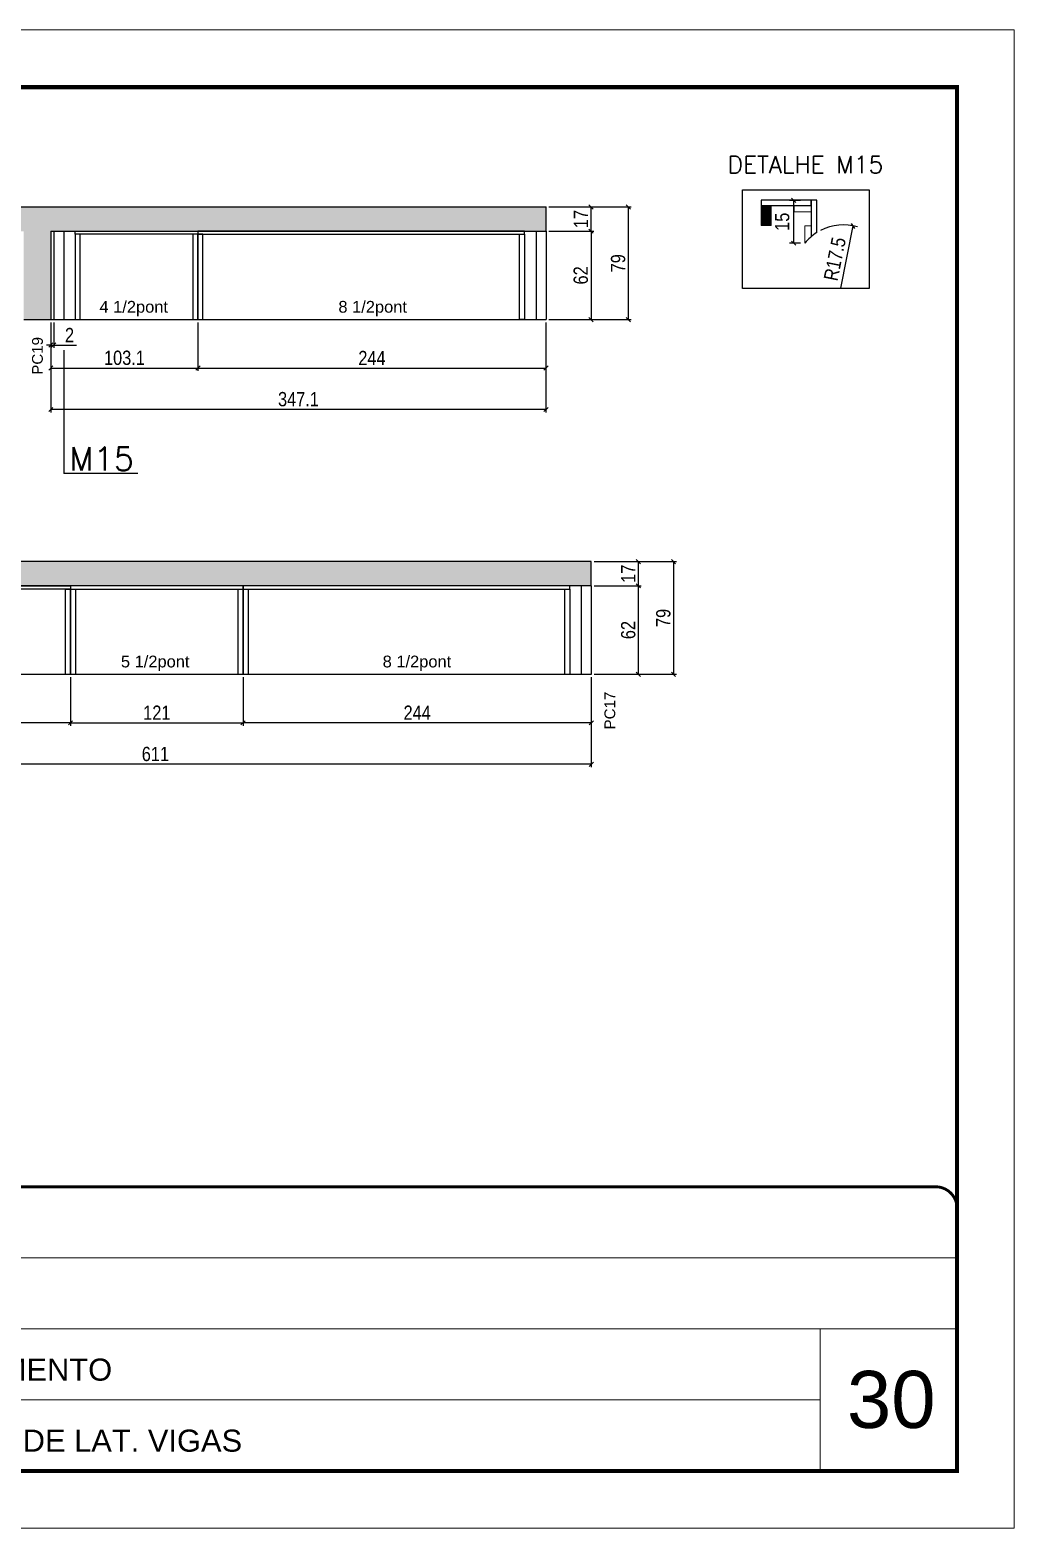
# Model space of a CAD drawing. Extents: x -3394 to 16474, y -5031 to 14397.
# Drawn here: x 6652 to 7342, y 5307 to 6357 of the extents above; entities that cross this region are included whole.
import ezdxf

# ---------------------------------------------------------------- set-up
doc = ezdxf.new("R2010")
doc.units = 0
doc.linetypes.add('CONTINUO', pattern=[0])
doc.linetypes.add('DASHED', pattern=[0.75, 0.5, -0.25])
doc.layers.get('0').update_dxf_attribs({"linetype": 'CONTINUOUS'})
doc.layers.get('Defpoints').update_dxf_attribs({"linetype": 'CONTINUOUS'})
for name, color, linetype in [('5', 5, 'CONTINUOUS'), ('COTA', 241, 'CONTINUOUS'), ('NOMENCLATURA', 7, 'CONTINUOUS'), ('Painéis', 200, 'CONTINUOUS'), ('PONTALETE', 7, 'CONTINUOUS'), ('SARR_2.2x7', 40, 'CONTINUOUS'), ('SARR_3.5x7', 81, 'CONTINUOUS')]:
    doc.layers.add(name, color=color, linetype=linetype)
for name, color, linetype, lineweight in [('CARIMBO', 255, 'CONTINUOUS', 9), ('Folhas', 255, 'CONTINUOUS', 9), ('Madeira', 126, 'CONTINUOUS', 18), ('Sarr 2.2x7', 40, 'CONTINUOUS', 9), ('SARRAFO DE PRESSAO', 251, 'DASHED', 9)]:
    doc.layers.add(name, color=color, linetype=linetype, lineweight=lineweight)
doc.styles.add('ARIAL', font='arial.ttf')
doc.styles.add('COTA TECNICA', font='techl___.ttf', dxfattribs={"height": 10})
doc.styles.get("Standard").update_dxf_attribs({"font": 'ROMANS.SHX'})
doc.dimstyles.new('PAINEL', dxfattribs={"dimtxt": 10, "dimasz": 3, "dimexe": 3, "dimexo": 3, "dimgap": 3, "dimtad": 1, "dimdec": 1, "dimzin": 12, "dimdsep": 46, "dimtxsty": 'COTA TECNICA', "dimblk1": 'OBLIQUE', "dimblk2": 'OBLIQUE', "dimsah": 1, "dimcen": 0.9, "dimclrd": 4, "dimclre": 4, "dimclrt": 240, "dimadec": 1, "dimazin": 3, "dimtfac": 1, "dimtdec": 1, "dimtmove": 0, "dimatfit": 3, "dimfxl": 1, "dimtolj": 1, "dimtzin": 12, "dimarcsym": 0})
pattern_1 = [(50, (0, 1148.575), (9.1092334, -0.796954), [0.9525, -10.4775]), (355, (0, 1148.575), (-1.762171, 9.552842), [0.762, -8.382029]), (100.45144, (0.759, 1148.509), (7.347062, 8.755888), [0.8095, -8.904512]), (46.1842, (0, 1151.115), (13.553952, -2.102116), [1.42875, -15.71625]), (96.63556, (1.13, 1150.94), (11.870207, 12.371306), [1.214251, -13.35678]), (351.18415, (0, 1151.115), (11.870207, 12.371306), [1.142998, -12.572987]), (21, (1.27, 1150.48), (7.5807196, -5.11326), [0.9525, -10.4775]), (326, (1.27, 1150.48), (3.090101, 9.209398), [0.762, -8.382]), (71.45144, (1.902, 1150.054), (10.670821, 4.096138), [0.8095, -8.904497]), (37.5, (0, 1148.575), (0.1544302, 4.227752), [0, -8.2804, 0, -8.509, 0, -8.41375]), (7.5, (0, 1148.575), (3.3409831, 5.0090287), [0, -4.8514, 0, -8.0899, 0, -3.20675]), (327.5, (-2.832, 1148.575), (6.7795298, -0.2864372), [0, -3.175, 0, -9.906, 0, -13.1445]), (317.5, (-4.102, 1148.575), (7.406459, 1.2713246), [0, -4.1275, 0, -6.5786, 0, -9.3345])]

# ---------------------------------------------------------------- blocks, each defined once
blk = doc.blocks.new('9999999999')
at = {"color": 30, "linetype": 'CONTINUO'}
for p, q in [((98564.6, 34379.6), (99584, 34379.6)), ((98564.6, 34329.8), (99488, 34329.8)), ((99584, 34329.8), (99488, 34329.8)), ((99488, 34329.8), (99488, 34230.2)), ((98564.6, 34280), (99488, 34280))]:
    blk.add_line(p, q, dxfattribs=at)
at = {"color": 30, "linetype": 'CONTINUO', "const_width": 2}
blk.add_lwpolyline([(99584, 34230.2), (99584, 34414.4, 0.414214), (99569, 34429.4), (98229, 34429.4, 0.414214), (98214, 34414.4), (98214, 34245.2, 0.414214), (98229, 34230.2), (99584, 34230.2)], format="xyb", dxfattribs=at)
at = {"layer": 'Folhas'}
blk.add_lwpolyline([(98139, 34190.2), (99624, 34190.2), (99624, 35240.2), (98139, 35240.2)], close=True, dxfattribs=at)
at = {"layer": 'Folhas', "color": 30, "const_width": 3}
blk.add_lwpolyline([(98214, 34230.2), (99584, 34230.2), (99584, 35200.2), (98214, 35200.2)], close=True, dxfattribs=at)
at = {"color": 7, "linetype": 'Continuous', "ltscale": 5, "style": 'ARIAL'}
for s, p in [('1° PAVIMENTO', (98837.7, 34293.5)), ('PAINÉIS DE LAT. VIGAS', (98837.7, 34243.7))]:
    blk.add_text(s, height=15.483, dxfattribs=at).set_placement(p)
blk = doc.blocks.new('_Oblique')
at = {"color": 0, "linetype": 'ByBlock', "lineweight": -2}
blk.add_line((-0.5, -0.5), (0.5, 0.5), dxfattribs=at)
blk = doc.blocks.new('*D921')
at = {"layer": 'COTA', "color": 4, "linetype": 'Continuous', "lineweight": -2, "transparency": 16777216}
for p, q in [((6667, 6151.5), (6667, 6117.5)), ((6770.1, 6151.5), (6770.1, 6117.5)), ((6667, 6119.5), (6770.1, 6119.5))]:
    blk.add_line(p, q, dxfattribs=at)
at = {"layer": 'Defpoints', "color": 0, "linetype": 'Continuous', "transparency": 16777216}
for p in [(6667, 6153.5), (6770.1, 6153.5), (6770.1, 6119.5)]:
    blk.add_point(p, dxfattribs=at)
at = {"layer": 'COTA', "color": 4, "linetype": 'Continuous', "lineweight": -2, "transparency": 16777216, "xscale": 3, "yscale": 3, "zscale": 3, "rotation": 180}
blk.add_blockref('_Oblique', (6667, 6119.5), dxfattribs=at)
at = {"layer": 'COTA', "color": 4, "linetype": 'Continuous', "lineweight": -2, "transparency": 16777216, "xscale": 3, "yscale": 3, "zscale": 3}
blk.add_blockref('_Oblique', (6770.1, 6119.5), dxfattribs=at)
at = {"layer": 'COTA', "color": 240, "linetype": 'Continuous', "transparency": 16777216, "insert": (6718.6, 6126.7), "char_height": 10, "attachment_point": 5, "style": 'COTA TECNICA'}
blk.add_mtext('\\A1;103.1', dxfattribs=at)
blk = doc.blocks.new('*D922')
at = {"layer": 'COTA', "color": 4, "linetype": 'Continuous', "lineweight": -2, "transparency": 16777216}
for p, q in [((6770.1, 6151.5), (6770.1, 6117.5)), ((7014.1, 6151.5), (7014.1, 6117.5)), ((6770.1, 6119.5), (7014.1, 6119.5))]:
    blk.add_line(p, q, dxfattribs=at)
at = {"layer": 'Defpoints', "color": 0, "linetype": 'Continuous', "transparency": 16777216}
for p in [(6770.1, 6153.5), (7014.1, 6153.5), (7014.1, 6119.5)]:
    blk.add_point(p, dxfattribs=at)
at = {"layer": 'COTA', "color": 4, "linetype": 'Continuous', "lineweight": -2, "transparency": 16777216, "xscale": 3, "yscale": 3, "zscale": 3, "rotation": 180}
blk.add_blockref('_Oblique', (6770.1, 6119.5), dxfattribs=at)
at = {"layer": 'COTA', "color": 4, "linetype": 'Continuous', "lineweight": -2, "transparency": 16777216, "xscale": 3, "yscale": 3, "zscale": 3}
blk.add_blockref('_Oblique', (7014.1, 6119.5), dxfattribs=at)
at = {"layer": 'COTA', "color": 240, "linetype": 'Continuous', "transparency": 16777216, "insert": (6892.1, 6126.6), "char_height": 10, "attachment_point": 5, "style": 'COTA TECNICA'}
blk.add_mtext('\\A1;244', dxfattribs=at)
blk = doc.blocks.new('*D924')
at = {"layer": 'COTA', "color": 4, "linetype": 'Continuous', "lineweight": -2, "transparency": 16777216}
for p, q in [((7016.1, 6215.5), (7047.7, 6215.5)), ((7045.7, 6215.5), (7045.7, 6153.5)), ((7016.1, 6153.5), (7047.7, 6153.5))]:
    blk.add_line(p, q, dxfattribs=at)
at = {"layer": 'Defpoints', "color": 0, "linetype": 'Continuous', "transparency": 16777216}
for p in [(7014.1, 6215.5), (7014.1, 6153.5), (7045.7, 6153.5)]:
    blk.add_point(p, dxfattribs=at)
at = {"layer": 'COTA', "color": 4, "linetype": 'Continuous', "lineweight": -2, "transparency": 16777216, "xscale": 3, "yscale": 3, "zscale": 3}
for p, rotation in [((7045.7, 6215.5), 90), ((7045.7, 6153.5), 270)]:
    blk.add_blockref('_Oblique', p, dxfattribs=dict(at, rotation=rotation))
at = {"layer": 'COTA', "color": 240, "linetype": 'Continuous', "transparency": 16777216, "insert": (7038.5, 6184.5), "char_height": 10, "attachment_point": 5, "rotation": 90, "style": 'COTA TECNICA'}
blk.add_mtext('\\A1;62', dxfattribs=at)
blk = doc.blocks.new('*D925')
at = {"layer": 'COTA', "color": 4, "linetype": 'Continuous', "lineweight": -2, "transparency": 16777216}
for p, q in [((7016.1, 6232.5), (7047.7, 6232.5)), ((7045.7, 6215.5), (7045.7, 6232.5)), ((7016.1, 6215.5), (7047.7, 6215.5))]:
    blk.add_line(p, q, dxfattribs=at)
at = {"layer": 'Defpoints', "color": 0, "linetype": 'Continuous', "transparency": 16777216}
for p in [(7014.1, 6232.5), (7045.7, 6232.5), (7014.1, 6215.5)]:
    blk.add_point(p, dxfattribs=at)
at = {"layer": 'COTA', "color": 4, "linetype": 'Continuous', "lineweight": -2, "transparency": 16777216, "xscale": 3, "yscale": 3, "zscale": 3}
for p, rotation in [((7045.7, 6232.5), 90), ((7045.7, 6215.5), 270)]:
    blk.add_blockref('_Oblique', p, dxfattribs=dict(at, rotation=rotation))
at = {"layer": 'COTA', "color": 240, "linetype": 'Continuous', "transparency": 16777216, "insert": (7038.6, 6224), "char_height": 10, "attachment_point": 5, "rotation": 90, "style": 'COTA TECNICA'}
blk.add_mtext('\\A1;17', dxfattribs=at)
blk = doc.blocks.new('*D926')
at = {"layer": 'COTA', "color": 4, "linetype": 'Continuous', "lineweight": -2, "transparency": 16777216}
for p, q in [((7016.1, 6232.5), (7073.8, 6232.5)), ((7071.8, 6232.5), (7071.8, 6153.5)), ((7016.1, 6153.5), (7073.8, 6153.5))]:
    blk.add_line(p, q, dxfattribs=at)
at = {"layer": 'Defpoints', "color": 0, "linetype": 'Continuous', "transparency": 16777216}
for p in [(7014.1, 6232.5), (7014.1, 6153.5), (7071.8, 6153.5)]:
    blk.add_point(p, dxfattribs=at)
at = {"layer": 'COTA', "color": 4, "linetype": 'Continuous', "lineweight": -2, "transparency": 16777216, "xscale": 3, "yscale": 3, "zscale": 3}
for p, rotation in [((7071.8, 6232.5), 90), ((7071.8, 6153.5), 270)]:
    blk.add_blockref('_Oblique', p, dxfattribs=dict(at, rotation=rotation))
at = {"layer": 'COTA', "color": 240, "linetype": 'Continuous', "transparency": 16777216, "insert": (7064.7, 6193), "char_height": 10, "attachment_point": 5, "rotation": 90, "style": 'COTA TECNICA'}
blk.add_mtext('\\A1;79', dxfattribs=at)
blk = doc.blocks.new('*D936')
at = {"layer": 'COTA', "color": 4, "linetype": 'Continuous', "lineweight": -2, "transparency": 16777216}
for p, q in [((6801.8, 5902.9), (6801.8, 5868.9)), ((7045.8, 5902.9), (7045.8, 5868.9)), ((7045.8, 5870.9), (6801.8, 5870.9))]:
    blk.add_line(p, q, dxfattribs=at)
at = {"layer": 'Defpoints', "color": 0, "linetype": 'Continuous', "transparency": 16777216}
for p in [(6801.8, 5904.9), (7045.8, 5904.9), (6801.8, 5870.9)]:
    blk.add_point(p, dxfattribs=at)
at = {"layer": 'COTA', "color": 4, "linetype": 'Continuous', "lineweight": -2, "transparency": 16777216, "xscale": 3, "yscale": 3, "zscale": 3, "rotation": 180}
blk.add_blockref('_Oblique', (6801.8, 5870.9), dxfattribs=at)
at = {"layer": 'COTA', "color": 4, "linetype": 'Continuous', "lineweight": -2, "transparency": 16777216, "xscale": 3, "yscale": 3, "zscale": 3}
blk.add_blockref('_Oblique', (7045.8, 5870.9), dxfattribs=at)
at = {"layer": 'COTA', "color": 240, "linetype": 'Continuous', "transparency": 16777216, "insert": (6923.8, 5878), "char_height": 10, "attachment_point": 5, "style": 'COTA TECNICA'}
blk.add_mtext('\\A1;244', dxfattribs=at)
blk = doc.blocks.new('*D937')
at = {"layer": 'COTA', "color": 4, "linetype": 'Continuous', "lineweight": -2, "transparency": 16777216}
for p, q in [((6434.8, 5902.9), (6434.8, 5868.9)), ((6680.8, 5902.9), (6680.8, 5868.9)), ((6680.8, 5870.9), (6434.8, 5870.9))]:
    blk.add_line(p, q, dxfattribs=at)
at = {"layer": 'Defpoints', "color": 0, "linetype": 'Continuous', "transparency": 16777216}
for p in [(6434.8, 5904.9), (6680.8, 5904.9), (6434.8, 5870.9)]:
    blk.add_point(p, dxfattribs=at)
at = {"layer": 'COTA', "color": 4, "linetype": 'Continuous', "lineweight": -2, "transparency": 16777216, "xscale": 3, "yscale": 3, "zscale": 3, "rotation": 180}
blk.add_blockref('_Oblique', (6434.8, 5870.9), dxfattribs=at)
at = {"layer": 'COTA', "color": 4, "linetype": 'Continuous', "lineweight": -2, "transparency": 16777216, "xscale": 3, "yscale": 3, "zscale": 3}
blk.add_blockref('_Oblique', (6680.8, 5870.9), dxfattribs=at)
at = {"layer": 'COTA', "color": 240, "linetype": 'Continuous', "transparency": 16777216, "insert": (6557.8, 5878), "char_height": 10, "attachment_point": 5, "style": 'COTA TECNICA'}
blk.add_mtext('\\A1;246', dxfattribs=at)
blk = doc.blocks.new('*D938')
at = {"layer": 'COTA', "color": 4, "linetype": 'Continuous', "lineweight": -2, "transparency": 16777216}
for p, q in [((6434.8, 5902.9), (6434.8, 5839.9)), ((7045.8, 5902.9), (7045.8, 5839.9)), ((7045.8, 5841.9), (6434.8, 5841.9))]:
    blk.add_line(p, q, dxfattribs=at)
at = {"layer": 'Defpoints', "color": 0, "linetype": 'Continuous', "transparency": 16777216}
for p in [(6434.8, 5904.9), (7045.8, 5904.9), (6434.8, 5841.9)]:
    blk.add_point(p, dxfattribs=at)
at = {"layer": 'COTA', "color": 4, "linetype": 'Continuous', "lineweight": -2, "transparency": 16777216, "xscale": 3, "yscale": 3, "zscale": 3, "rotation": 180}
blk.add_blockref('_Oblique', (6434.8, 5841.9), dxfattribs=at)
at = {"layer": 'COTA', "color": 4, "linetype": 'Continuous', "lineweight": -2, "transparency": 16777216, "xscale": 3, "yscale": 3, "zscale": 3}
blk.add_blockref('_Oblique', (7045.8, 5841.9), dxfattribs=at)
at = {"layer": 'COTA', "color": 240, "linetype": 'Continuous', "transparency": 16777216, "insert": (6740.3, 5849), "char_height": 10, "attachment_point": 5, "style": 'COTA TECNICA'}
blk.add_mtext('\\A1;611', dxfattribs=at)
blk = doc.blocks.new('*D939')
at = {"layer": 'COTA', "color": 4, "linetype": 'Continuous', "lineweight": -2, "transparency": 16777216}
for p, q in [((7047.8, 5966.9), (7080.9, 5966.9)), ((7078.9, 5904.9), (7078.9, 5966.9)), ((7047.8, 5904.9), (7080.9, 5904.9))]:
    blk.add_line(p, q, dxfattribs=at)
at = {"layer": 'Defpoints', "color": 0, "linetype": 'Continuous', "transparency": 16777216}
for p in [(7045.8, 5966.9), (7078.9, 5966.9), (7045.8, 5904.9)]:
    blk.add_point(p, dxfattribs=at)
at = {"layer": 'COTA', "color": 4, "linetype": 'Continuous', "lineweight": -2, "transparency": 16777216, "xscale": 3, "yscale": 3, "zscale": 3}
for p, rotation in [((7078.9, 5966.9), 90), ((7078.9, 5904.9), 270)]:
    blk.add_blockref('_Oblique', p, dxfattribs=dict(at, rotation=rotation))
at = {"layer": 'COTA', "color": 240, "linetype": 'Continuous', "transparency": 16777216, "insert": (7071.8, 5935.9), "char_height": 10, "attachment_point": 5, "rotation": 90, "style": 'COTA TECNICA'}
blk.add_mtext('\\A1;62', dxfattribs=at)
blk = doc.blocks.new('*D940')
at = {"layer": 'COTA', "color": 4, "linetype": 'Continuous', "lineweight": -2, "transparency": 16777216}
for p, q in [((7047.8, 5983.9), (7080.9, 5983.9)), ((7078.9, 5966.9), (7078.9, 5983.9)), ((7047.8, 5966.9), (7080.9, 5966.9))]:
    blk.add_line(p, q, dxfattribs=at)
at = {"layer": 'Defpoints', "color": 0, "linetype": 'Continuous', "transparency": 16777216}
for p in [(7045.8, 5983.9), (7078.9, 5983.9), (7045.8, 5966.9)]:
    blk.add_point(p, dxfattribs=at)
at = {"layer": 'COTA', "color": 4, "linetype": 'Continuous', "lineweight": -2, "transparency": 16777216, "xscale": 3, "yscale": 3, "zscale": 3}
for p, rotation in [((7078.9, 5983.9), 90), ((7078.9, 5966.9), 270)]:
    blk.add_blockref('_Oblique', p, dxfattribs=dict(at, rotation=rotation))
at = {"layer": 'COTA', "color": 240, "linetype": 'Continuous', "transparency": 16777216, "insert": (7071.8, 5975.4), "char_height": 10, "attachment_point": 5, "rotation": 90, "style": 'COTA TECNICA'}
blk.add_mtext('\\A1;17', dxfattribs=at)
blk = doc.blocks.new('*D941')
at = {"layer": 'COTA', "color": 4, "linetype": 'Continuous', "lineweight": -2, "transparency": 16777216}
for p, q in [((7047.8, 5983.9), (7105.5, 5983.9)), ((7103.5, 5983.9), (7103.5, 5904.9)), ((7047.8, 5904.9), (7105.5, 5904.9))]:
    blk.add_line(p, q, dxfattribs=at)
at = {"layer": 'Defpoints', "color": 0, "linetype": 'Continuous', "transparency": 16777216}
for p in [(7045.8, 5983.9), (7045.8, 5904.9), (7103.5, 5904.9)]:
    blk.add_point(p, dxfattribs=at)
at = {"layer": 'COTA', "color": 4, "linetype": 'Continuous', "lineweight": -2, "transparency": 16777216, "xscale": 3, "yscale": 3, "zscale": 3}
for p, rotation in [((7103.5, 5983.9), 90), ((7103.5, 5904.9), 270)]:
    blk.add_blockref('_Oblique', p, dxfattribs=dict(at, rotation=rotation))
at = {"layer": 'COTA', "color": 240, "linetype": 'Continuous', "transparency": 16777216, "insert": (7096.4, 5944.4), "char_height": 10, "attachment_point": 5, "rotation": 90, "style": 'COTA TECNICA'}
blk.add_mtext('\\A1;79', dxfattribs=at)
blk = doc.blocks.new('*D942')
at = {"layer": 'COTA', "color": 4, "linetype": 'Continuous', "lineweight": -2, "transparency": 16777216}
for p, q in [((6680.8, 5902.9), (6680.8, 5868.9)), ((6801.8, 5902.9), (6801.8, 5868.9)), ((6680.8, 5870.9), (6801.8, 5870.9))]:
    blk.add_line(p, q, dxfattribs=at)
at = {"layer": 'Defpoints', "color": 0, "linetype": 'Continuous', "transparency": 16777216}
for p in [(6680.8, 5904.9), (6801.8, 5904.9), (6801.8, 5870.9)]:
    blk.add_point(p, dxfattribs=at)
at = {"layer": 'COTA', "color": 4, "linetype": 'Continuous', "lineweight": -2, "transparency": 16777216, "xscale": 3, "yscale": 3, "zscale": 3, "rotation": 180}
blk.add_blockref('_Oblique', (6680.8, 5870.9), dxfattribs=at)
at = {"layer": 'COTA', "color": 4, "linetype": 'Continuous', "lineweight": -2, "transparency": 16777216, "xscale": 3, "yscale": 3, "zscale": 3}
blk.add_blockref('_Oblique', (6801.8, 5870.9), dxfattribs=at)
at = {"layer": 'COTA', "color": 240, "linetype": 'Continuous', "transparency": 16777216, "insert": (6741.3, 5878), "char_height": 10, "attachment_point": 5, "style": 'COTA TECNICA'}
blk.add_mtext('\\A1;121', dxfattribs=at)
blk = doc.blocks.new('*D944')
at = {"layer": 'COTA', "color": 4, "linetype": 'Continuous', "lineweight": -2, "transparency": 16777216}
for p, q in [((6667, 6151.5), (6667, 6088.5)), ((7014.1, 6151.5), (7014.1, 6088.5)), ((7014.1, 6090.5), (6667, 6090.5))]:
    blk.add_line(p, q, dxfattribs=at)
at = {"layer": 'Defpoints', "color": 0, "linetype": 'Continuous', "transparency": 16777216}
for p in [(6667, 6153.5), (7014.1, 6153.5), (6667, 6090.5)]:
    blk.add_point(p, dxfattribs=at)
at = {"layer": 'COTA', "color": 4, "linetype": 'Continuous', "lineweight": -2, "transparency": 16777216, "xscale": 3, "yscale": 3, "zscale": 3, "rotation": 180}
blk.add_blockref('_Oblique', (6667, 6090.5), dxfattribs=at)
at = {"layer": 'COTA', "color": 4, "linetype": 'Continuous', "lineweight": -2, "transparency": 16777216, "xscale": 3, "yscale": 3, "zscale": 3}
blk.add_blockref('_Oblique', (7014.1, 6090.5), dxfattribs=at)
at = {"layer": 'COTA', "color": 240, "linetype": 'Continuous', "transparency": 16777216, "insert": (6840.6, 6097.7), "char_height": 10, "attachment_point": 5, "style": 'COTA TECNICA'}
blk.add_mtext('\\A1;347.1', dxfattribs=at)
blk = doc.blocks.new('*D946')
at = {"layer": 'COTA', "color": 4, "linetype": 'Continuous', "lineweight": -2, "transparency": 16777216}
for p, q in [((6667, 6151.5), (6667, 6133.7)), ((6669, 6151.5), (6669, 6133.7)), ((6667, 6135.7), (6664, 6135.7)), ((6667, 6135.7), (6669, 6135.7)), ((6669, 6135.7), (6685.1, 6135.7))]:
    blk.add_line(p, q, dxfattribs=at)
at = {"layer": 'Defpoints', "color": 0, "linetype": 'Continuous', "transparency": 16777216}
for p in [(6667, 6153.5), (6669, 6153.5), (6669, 6135.7)]:
    blk.add_point(p, dxfattribs=at)
at = {"layer": 'COTA', "color": 4, "linetype": 'Continuous', "lineweight": -2, "transparency": 16777216, "xscale": 3, "yscale": 3, "zscale": 3}
blk.add_blockref('_Oblique', (6667, 6135.7), dxfattribs=at)
at = {"layer": 'COTA', "color": 4, "linetype": 'Continuous', "lineweight": -2, "transparency": 16777216, "xscale": 3, "yscale": 3, "zscale": 3, "rotation": 180}
blk.add_blockref('_Oblique', (6669, 6135.7), dxfattribs=at)
at = {"layer": 'COTA', "color": 240, "linetype": 'Continuous', "transparency": 16777216, "insert": (6680.1, 6142.7), "char_height": 10, "attachment_point": 5, "style": 'COTA TECNICA'}
blk.add_mtext('\\A1;2', dxfattribs=at)
blk = doc.blocks.new('*D954')
at = {"layer": 'Defpoints', "color": 0, "linetype": 'ByBlock', "transparency": 16777216}
for p in [(7229.5, 6219.2), (7222.6, 6184.9)]:
    blk.add_point(p, dxfattribs=at)
at = {"layer": 'Sarr 2.2x7', "color": 4, "linetype": 'ByBlock', "lineweight": -2, "transparency": 16777216}
blk.add_line((7220.7, 6175.5), (7229.5, 6219.2), dxfattribs=at)
blk.add_arc((7222.6, 6184.9), 35, 73.6644, 117.1834, dxfattribs=at)
at = {"layer": 'Sarr 2.2x7', "color": 4, "linetype": 'ByBlock', "lineweight": -2, "transparency": 16777216, "xscale": 3, "yscale": 3, "zscale": 3, "rotation": 78.5754184549457}
blk.add_blockref('_Oblique', (7229.5, 6219.2), dxfattribs=at)
at = {"layer": 'Sarr 2.2x7', "color": 240, "linetype": 'ByBlock', "transparency": 16777216, "insert": (7216.6, 6196), "char_height": 10, "attachment_point": 5, "rotation": 78.5754, "style": 'COTA TECNICA'}
blk.add_mtext('\\A1;R17.5', dxfattribs=at)
blk = doc.blocks.new('*D955')
at = {"layer": 'Defpoints', "color": 0, "linetype": 'ByBlock', "transparency": 16777216}
for p in [(7187.8, 6237.1), (7195.6, 6237.1), (7195.6, 6207.1)]:
    blk.add_point(p, dxfattribs=at)
at = {"layer": 'Sarr 2.2x7', "color": 4, "linetype": 'ByBlock', "lineweight": -2, "transparency": 16777216}
for p, q in [((7192.6, 6237.1), (7184.8, 6237.1)), ((7187.8, 6207.1), (7187.8, 6237.1)), ((7192.6, 6207.1), (7184.8, 6207.1))]:
    blk.add_line(p, q, dxfattribs=at)
at = {"layer": 'Sarr 2.2x7', "color": 4, "linetype": 'ByBlock', "lineweight": -2, "transparency": 16777216, "xscale": 3, "yscale": 3, "zscale": 3}
for p, rotation in [((7187.8, 6237.1), 90), ((7187.8, 6207.1), 270)]:
    blk.add_blockref('_Oblique', p, dxfattribs=dict(at, rotation=rotation))
at = {"layer": 'Sarr 2.2x7', "color": 240, "linetype": 'ByBlock', "transparency": 16777216, "insert": (7179.7, 6222.1), "char_height": 10, "attachment_point": 5, "rotation": 90, "style": 'COTA TECNICA'}
blk.add_mtext('\\A1;15', dxfattribs=at)

msp = doc.modelspace()

# ---------------------------------------------------------------- hatches: boundary and pattern name
at = {"layer": 'COTA', "linetype": 'Continuous'}
h = msp.add_hatch(dxfattribs=at)
h.set_pattern_fill('AR-CONC', color=256, scale=0.05)
h.set_pattern_definition(pattern_1)
h.paths.add_polyline_path([(6231.98, 6232.49), (6231.98, 6153.49), (6250.98, 6153.49), (6250.98, 6215.49), (6648.01, 6215.49), (6648.01, 6153.49), (6667.01, 6153.49), (6667.01, 6215.49), (7014.14, 6215.49), (7014.14, 6232.49)])
h = msp.add_hatch(dxfattribs=at)
h.set_pattern_fill('AR-CONC', color=256, scale=0.05)
h.set_pattern_definition(pattern_1)
h.paths.add_polyline_path([(6414.81, 5966.87), (6414.81, 5904.87), (6434.81, 5904.87), (6434.81, 5966.87), (7045.84, 5966.87), (7045.84, 5983.87), (6070.78, 5983.87), (6070.78, 5919.87), (6097.78, 5919.87), (6097.78, 5966.87)])
at = {"layer": 'Madeira'}
h = msp.add_hatch(dxfattribs=at)
h.set_pattern_fill('ANSI31', color=256, scale=0.2, angle=270, style=0)
h.set_pattern_definition([(315, (24052.30315, -7114.5862), (0.449012806, 0.449012806), [])])
h.paths.add_polyline_path([(7165.01, 6233.54), (7172.01, 6233.54), (7172.01, 6219.54), (7165.01, 6219.54)])

# ---------------------------------------------------------------- linework, layer by layer
at = {"linetype": 'ByBlock'}
msp.add_lwpolyline([(7151.92, 6244.37), (7240.76, 6244.37), (7240.76, 6175.39), (7151.92, 6175.39)], close=True, dxfattribs=at)
at = {"layer": 'COTA', "linetype": 'ByBlock'}
msp.add_line((6231.98, 6232.49), (7014.14, 6232.49), dxfattribs=at)
at = {"layer": 'COTA', "linetype": 'Continuous'}
for p, q in [((7014.14, 6215.49), (7014.14, 6232.49)), ((6648.01, 6153.49), (6667.01, 6153.49)), ((7045.84, 5983.87), (6070.78, 5983.87)), ((7045.84, 5966.87), (7045.84, 5983.87))]:
    msp.add_line(p, q, dxfattribs=at)
at = {"layer": 'Madeira'}
msp.add_lwpolyline([(7165.01, 6233.54), (7172.01, 6233.54), (7172.01, 6219.54), (7165.01, 6219.54)], close=True, dxfattribs=at)
at = {"layer": 'NOMENCLATURA', "linetype": 'Continuous'}
for p in [(6676.13, 6132.18), (6728.02, 6045.61)]:
    msp.add_line(p, (6676.13, 6045.61), dxfattribs=at)
at = {"layer": 'Painéis', "linetype": 'Continuous'}
for p, q in [((6667.01, 6215.49), (7014.14, 6215.49)), ((6667.01, 6215.49), (6667.01, 6153.49)), ((6669.01, 6215.49), (6669.01, 6153.49)), ((6770.11, 6215.49), (6770.11, 6153.49)), ((7014.14, 6215.49), (7014.14, 6153.49)), ((6667.01, 6153.49), (7014.14, 6153.49)), ((7045.84, 5966.87), (6434.81, 5966.87)), ((6680.84, 5966.87), (6680.84, 5904.87)), ((6801.84, 5966.87), (6801.84, 5904.87)), ((6801.84, 5966.87), (6801.84, 5904.87)), ((7045.84, 5966.87), (7045.84, 5904.87)), ((7045.84, 5904.87), (6434.81, 5904.87))]:
    msp.add_line(p, q, dxfattribs=at)
at = {"layer": 'Painéis', "linetype": 'ByBlock'}
msp.add_lwpolyline([(7199.98, 6237.15), (7165.03, 6237.15), (7165.03, 6233.55), (7199.98, 6233.55), (7199.98, 6237.15)], dxfattribs=at)
at = {"layer": 'Painéis'}
msp.add_lwpolyline([(7203.98, 6214.52), (7203.98, 6237.15), (7199.98, 6237.15), (7199.98, 6211.6)], dxfattribs=at)
msp.add_arc((7222.57, 6184.87), 35, 122.09446, 140.47227, dxfattribs=at)
at = {"layer": 'Sarr 2.2x7', "linetype": 'ByBlock'}
for points in [[(7199.98, 6233.55), (7187.98, 6233.55), (7187.98, 6229.15), (7199.98, 6229.15), (7199.98, 6233.55)], [(7199.98, 6211.6), (7199.98, 6219.15), (7195.58, 6219.15), (7195.58, 6207.15)]]:
    msp.add_lwpolyline(points, dxfattribs=at)
at = {"layer": 'SARR_2.2x7', "ltscale": 25}
for p, q in [((6676.01, 6215.49), (6676.01, 6153.49)), ((7007.14, 6215.49), (7007.14, 6153.49)), ((6676.01, 6168.49), (6676.01, 6161.49)), ((7038.84, 5966.87), (7038.84, 5904.87))]:
    msp.add_line(p, q, dxfattribs=at)
msp.add_lwpolyline([(6770.11, 6213.29), (6684.01, 6213.29), (6684.01, 6215.49), (6770.11, 6215.49)], close=True, dxfattribs=at)
at = {"layer": 'SARR_2.2x7', "ltscale": 25, "elevation": 0}
for points in [[(6770.11, 6213.29), (6999.14, 6213.29), (6999.14, 6215.49), (6770.11, 6215.49)], [(6680.84, 5964.67), (6451.81, 5964.67), (6451.81, 5966.87), (6680.84, 5966.87)], [(6680.84, 5964.67), (6801.84, 5964.67), (6801.84, 5966.87), (6680.84, 5966.87)], [(6801.84, 5964.67), (7030.84, 5964.67), (7030.84, 5966.87), (6801.84, 5966.87)]]:
    msp.add_lwpolyline(points, close=True, dxfattribs=at)
at = {"layer": 'SARR_3.5x7'}
msp.add_lwpolyline([(6684.01, 6153.49), (6687.51, 6153.49), (6687.51, 6213.29), (6684.01, 6213.29)], close=True, dxfattribs=at)
at = {"layer": 'SARR_3.5x7', "elevation": 0}
for points in [[(6766.61, 6153.49), (6770.11, 6153.49), (6770.11, 6213.29), (6766.61, 6213.29)], [(6770.11, 6153.49), (6773.61, 6153.49), (6773.61, 6213.29), (6770.11, 6213.29)], [(6999.14, 6153.49), (6995.64, 6153.49), (6995.64, 6213.29), (6999.14, 6213.29)], [(6680.84, 5904.87), (6677.34, 5904.87), (6677.34, 5964.67), (6680.84, 5964.67)], [(6684.34, 5904.87), (6680.84, 5904.87), (6680.84, 5964.67), (6684.34, 5964.67)], [(6801.84, 5904.87), (6798.34, 5904.87), (6798.34, 5964.67), (6801.84, 5964.67)], [(6805.34, 5904.87), (6801.84, 5904.87), (6801.84, 5964.67), (6805.34, 5964.67)], [(7030.84, 5904.87), (7027.34, 5904.87), (7027.34, 5964.67), (7030.84, 5964.67)]]:
    msp.add_lwpolyline(points, close=True, dxfattribs=at)

# ---------------------------------------------------------------- block references
at = {"layer": 'SARRAFO DE PRESSAO', "color": 6, "linetype": 'ByBlock'}
msp.add_blockref('9999999999', (-92281.77, -28883.68), dxfattribs=at)

# ---------------------------------------------------------------- texts
at = {"layer": '5', "color": 7, "linetype": 'Continuous'}
msp.add_text('DETALHE M15', height=12, rotation=359.99996, dxfattribs=at).set_placement((7141.49, 6256.14))
at = {"layer": 'CARIMBO', "style": 'ARIAL'}
msp.add_text('30', height=40, dxfattribs=at).set_placement((7225.07, 5376.67))
at = {"layer": 'NOMENCLATURA', "linetype": 'Continuous', "style": 'ARIAL'}
for s, p in [('PC19', (6661.39, 6114.88)), ('PC17', (7062.65, 5866.27))]:
    msp.add_text(s, height=7.567, rotation=90, dxfattribs=at).set_placement(p)
at = {"layer": 'NOMENCLATURA', "linetype": 'Continuous'}
msp.add_text('M15', height=16.5, dxfattribs=at).set_placement((6680, 6047.72))
at = {"layer": 'PONTALETE', "linetype": 'Continuous', "style": 'ARIAL'}
for s, p in [('4 1/2pont', (6701.08, 6158.37)), ('8 1/2pont', (6868.58, 6158.37)), ('5 1/2pont', (6716.13, 5909.75)), ('8 1/2pont', (6899.61, 5909.75))]:
    msp.add_text(s, height=8.25, dxfattribs=at).set_placement(p)

# ---------------------------------------------------------------- dimensions: what is measured, and where the dimension line sits
at = {"layer": 'COTA', "linetype": 'Continuous'}
for base, p1, p2, angle, picture, middle in [((7045.65, 6232.49), (7014.14, 6215.49), (7014.14, 6232.49), 90, '*D925', (7038.58, 6223.99)), ((7071.78, 6153.49), (7014.14, 6232.49), (7014.14, 6153.49), 90, '*D926', (7064.68, 6192.99)), ((7045.65, 6153.49), (7014.14, 6215.49), (7014.14, 6153.49), 90, '*D924', (7038.55, 6184.49)), ((7078.89, 5983.87), (7045.84, 5966.87), (7045.84, 5983.87), 90, '*D940', (7071.82, 5975.37)), ((7103.46, 5904.87), (7045.84, 5983.87), (7045.84, 5904.87), 90, '*D941', (7096.35, 5944.37)), ((7078.89, 5966.87), (7045.84, 5904.87), (7045.84, 5966.87), 90, '*D939', (7071.79, 5935.87)), ((6434.81, 5870.9), (6680.84, 5904.87), (6434.81, 5904.87), 180, '*D937', (6557.82, 5878)), ((6434.81, 5841.88), (7045.84, 5904.87), (6434.81, 5904.87), 180, '*D938', (6740.32, 5848.98)), ((6801.84, 5870.9), (7045.84, 5904.87), (6801.84, 5904.87), 180, '*D936', (6923.84, 5877.97))]:
    dim = msp.add_linear_dim(base=base, p1=p1, p2=p2, angle=angle, dimstyle='PAINEL', override={"dimexe": 2, "dimexo": 2, "dimgap": 2, "dimadec": 8, "dimtix": 1, "dimatfit": 2, "dimldrblk": 'Oblique'}, dxfattribs=at)
    dim.commit()
    dim.dimension.update_dxf_attribs({"geometry": picture, "text_midpoint": middle})
dim = msp.add_linear_dim(base=(6669.01, 6135.73), p1=(6667.01, 6153.49), p2=(6669.01, 6153.49), dimstyle='PAINEL', override={"dimexe": 2, "dimexo": 2, "dimgap": 2, "dimadec": 8, "dimtix": 1, "dimatfit": 2, "dimldrblk": 'Oblique'}, dxfattribs=at)
dim.commit()
dim.dimension.update_dxf_attribs({"geometry": '*D946', "text_midpoint": (6680.07, 6135.73), "dimtype": 160})
for base, p1, p2, picture, middle in [((6770.11, 6119.52), (6667.01, 6153.49), (6770.11, 6153.49), '*D921', (6718.56, 6126.74)), ((6667.01, 6090.5), (7014.14, 6153.49), (6667.01, 6153.49), '*D944', (6840.58, 6097.72)), ((7014.14, 6119.52), (6770.11, 6153.49), (7014.14, 6153.49), '*D922', (6892.13, 6126.59)), ((6801.84, 5870.9), (6680.84, 5904.87), (6801.84, 5904.87), '*D942', (6741.34, 5877.96))]:
    dim = msp.add_linear_dim(base=base, p1=p1, p2=p2, dimstyle='PAINEL', override={"dimexe": 2, "dimexo": 2, "dimgap": 2, "dimadec": 8, "dimtix": 1, "dimatfit": 2, "dimldrblk": 'Oblique'}, dxfattribs=at)
    dim.commit()
    dim.dimension.update_dxf_attribs({"geometry": picture, "text_midpoint": middle})
at = {"layer": 'Sarr 2.2x7', "linetype": 'ByBlock'}
dim = msp.add_linear_dim(base=(7187.81, 6237.15), p1=(7195.58, 6207.15), p2=(7195.58, 6237.15), angle=90, dimstyle='PAINEL', override={"dimlfac": 0.5}, dxfattribs=at)
dim.commit()
dim.dimension.update_dxf_attribs({"geometry": '*D955', "text_midpoint": (7179.7, 6222.15)})
dim = msp.add_radius_dim(center=(7222.57, 6184.87), mpoint=(7229.5, 6219.18), dimstyle='PAINEL', override={"dimlfac": 0.5}, dxfattribs=at)
dim.commit()
dim.dimension.update_dxf_attribs({"geometry": '*D954', "text_midpoint": (7224.5, 6194.42), "dimtype": 164})

doc.saveas('drawing.dxf')
